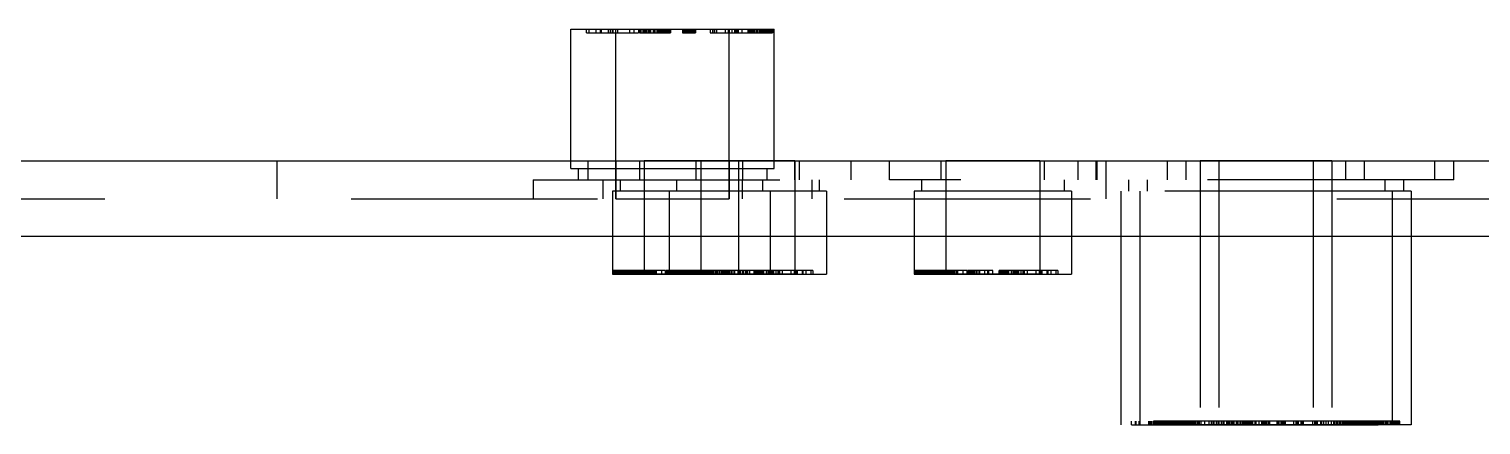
# Model space of a CAD drawing. Header units: millimetres. Extents: x 0 to 1189, y 0 to 841.
# Drawn here: x 231.83 to 270.36, y 288.84 to 299.34 of the extents above; entities that cross this region are included whole.
import ezdxf

# ---------------------------------------------------------------- set-up
doc = ezdxf.new("R2010")
doc.units = ezdxf.units.MM
doc.header["$LTSCALE"] = 65.395
doc.linetypes.add('HIDDEN', pattern=[0.2, 0.1, -0.1])
doc.layers.get('0').update_dxf_attribs({"linetype": 'CONTINUOUS'})
doc.layers.add('02___PRT_ALL_AXES', color=7, linetype='CONTINUOUS')
doc.layers.add('DEFAULT_2', color=8, linetype='HIDDEN')

msp = doc.modelspace()

# ---------------------------------------------------------------- linework, layer by layer
at = {"color": 7, "linetype": 'CONTINUOUS'}
for p, q in [((246.202, 295.838), (246.202, 299.338)), ((246.202, 299.338), (251.602, 299.338)), ((246.623, 299.238), (246.623, 299.338)), ((246.623, 299.238), (246.693, 299.238)), ((246.693, 299.238), (246.693, 299.338)), ((246.874, 299.238), (246.874, 299.338)), ((246.874, 299.238), (246.988, 299.238)), ((246.988, 299.238), (246.988, 299.338)), ((247.205, 299.238), (247.205, 299.338)), ((247.205, 299.238), (247.306, 299.238)), ((247.306, 299.238), (247.306, 299.338)), ((248.263, 299.238), (248.263, 299.338)), ((248.263, 299.238), (248.437, 299.238)), ((248.31, 299.338), (248.31, 299.238)), ((248.432, 299.338), (248.432, 299.238)), ((248.437, 299.238), (248.437, 299.338)), ((250.553, 299.238), (250.553, 299.338)), ((250.553, 299.238), (250.651, 299.238)), ((250.651, 299.238), (250.651, 299.338)), ((251.147, 299.238), (251.147, 299.338)), ((251.147, 299.238), (251.203, 299.238)), ((251.203, 299.238), (251.203, 299.338)), ((251.521, 299.238), (251.521, 299.338)), ((251.521, 299.238), (251.551, 299.238)), ((251.551, 299.238), (251.551, 299.338)), ((251.602, 295.838), (251.602, 299.338))]:
    msp.add_line(p, q, dxfattribs=at)
at = {"color": 3, "linetype": 'CONTINUOUS'}
for p, q in [((161.902, 295.838), (571.902, 295.838)), ((351.872, 293.838), (160.902, 293.838))]:
    msp.add_line(p, q, dxfattribs=at)
at = {"layer": '02___PRT_ALL_AXES', "color": 7, "linetype": 'CONTINUOUS'}
for p, q in [((246.202, 295.838), (246.202, 299.338)), ((251.602, 295.838), (251.602, 299.338))]:
    msp.add_line(p, q, dxfattribs=at)
at = {"layer": '02___PRT_ALL_AXES', "color": 8, "linetype": 'HIDDEN'}
for p, q in [((247.402, 294.838), (247.402, 299.338)), ((247.402, 299.338), (250.402, 299.338)), ((250.402, 294.838), (250.402, 299.338)), ((246.202, 295.638), (246.202, 295.838)), ((248.152, 295.838), (248.152, 292.838)), ((252.152, 295.838), (248.152, 295.838)), ((249.652, 295.838), (249.652, 292.838)), ((250.652, 295.838), (250.652, 292.838)), ((251.602, 295.638), (251.602, 295.838)), ((252.152, 295.838), (252.152, 292.838)), ((256.152, 295.838), (256.152, 292.838)), ((258.652, 295.838), (256.152, 295.838)), ((258.652, 295.838), (258.652, 292.838)), ((262.902, 295.838), (262.902, 288.838)), ((266.402, 295.838), (262.902, 295.838)), ((263.402, 295.838), (263.402, 288.838)), ((265.902, 295.838), (265.902, 288.838)), ((266.402, 295.838), (266.402, 288.838)), ((247.312, 295.038), (247.312, 292.838)), ((247.402, 294.838), (250.402, 294.838)), ((248.812, 295.038), (248.812, 292.838)), ((251.492, 295.038), (251.492, 292.838)), ((252.992, 295.038), (252.992, 292.838)), ((255.312, 295.038), (255.312, 292.838)), ((259.492, 295.038), (259.492, 292.838)), ((260.802, 295.038), (260.802, 288.838)), ((261.302, 295.038), (261.302, 288.838)), ((268.002, 295.038), (268.002, 288.838)), ((268.502, 295.038), (268.502, 288.838)), ((252.152, 292.838), (248.152, 292.838)), ((258.652, 292.838), (256.152, 292.838)), ((268.502, 288.838), (260.802, 288.838))]:
    msp.add_line(p, q, dxfattribs=at)
at = {"layer": 'DEFAULT_2', "color": 8, "linetype": 'HIDDEN'}
for p, q in [((246.693, 299.238), (246.874, 299.238)), ((246.988, 299.238), (247.205, 299.238)), ((247.008, 299.338), (247.008, 299.238)), ((247.249, 299.338), (247.249, 299.238)), ((247.306, 299.238), (248.002, 299.238)), ((247.319, 299.338), (247.319, 299.238)), ((247.447, 299.338), (247.447, 299.238)), ((247.761, 299.338), (247.761, 299.238)), ((247.874, 299.338), (247.874, 299.238)), ((248.002, 299.338), (248.002, 299.238)), ((248.03, 299.338), (248.03, 299.238)), ((248.03, 299.238), (248.263, 299.238)), ((248.038, 299.338), (248.038, 299.238)), ((248.065, 299.338), (248.065, 299.238)), ((248.118, 299.338), (248.118, 299.238)), ((248.132, 299.338), (248.132, 299.238)), ((248.144, 299.338), (248.144, 299.238)), ((248.16, 299.338), (248.16, 299.238)), ((248.176, 299.338), (248.176, 299.238)), ((248.191, 299.338), (248.191, 299.238)), ((248.197, 299.338), (248.197, 299.238)), ((248.212, 299.338), (248.212, 299.238)), ((248.262, 299.338), (248.262, 299.238)), ((248.296, 299.338), (248.296, 299.238)), ((248.315, 299.338), (248.315, 299.238)), ((248.385, 299.338), (248.385, 299.238)), ((248.387, 299.338), (248.387, 299.238)), ((248.405, 299.338), (248.405, 299.238)), ((248.422, 299.338), (248.422, 299.238)), ((248.437, 299.238), (248.853, 299.238)), ((248.486, 299.338), (248.486, 299.238)), ((248.492, 299.338), (248.492, 299.238)), ((248.504, 299.338), (248.504, 299.238)), ((248.517, 299.338), (248.517, 299.238)), ((248.534, 299.338), (248.534, 299.238)), ((248.539, 299.338), (248.539, 299.238)), ((248.573, 299.338), (248.573, 299.238)), ((248.575, 299.338), (248.575, 299.238)), ((248.584, 299.338), (248.584, 299.238)), ((248.604, 299.338), (248.604, 299.238)), ((248.607, 299.338), (248.607, 299.238)), ((248.633, 299.338), (248.633, 299.238)), ((248.635, 299.338), (248.635, 299.238)), ((248.657, 299.338), (248.657, 299.238)), ((248.658, 299.338), (248.658, 299.238)), ((248.662, 299.338), (248.662, 299.238)), ((248.671, 299.338), (248.671, 299.238)), ((248.677, 299.338), (248.677, 299.238)), ((248.68, 299.338), (248.68, 299.238)), ((248.684, 299.338), (248.684, 299.238)), ((248.713, 299.338), (248.713, 299.238)), ((248.723, 299.338), (248.723, 299.238)), ((248.731, 299.338), (248.731, 299.238)), ((248.742, 299.338), (248.742, 299.238)), ((248.751, 299.338), (248.751, 299.238)), ((248.753, 299.338), (248.753, 299.238)), ((248.764, 299.338), (248.764, 299.238)), ((248.779, 299.338), (248.779, 299.238)), ((248.782, 299.338), (248.782, 299.238)), ((248.786, 299.338), (248.786, 299.238)), ((248.806, 299.338), (248.806, 299.238)), ((248.844, 299.338), (248.844, 299.238)), ((248.85, 299.338), (248.85, 299.238)), ((248.853, 299.338), (248.853, 299.238)), ((249.17, 299.338), (249.17, 299.238)), ((249.17, 299.238), (249.509, 299.238)), ((249.186, 299.338), (249.186, 299.238)), ((249.224, 299.338), (249.224, 299.238)), ((249.249, 299.338), (249.249, 299.238)), ((249.279, 299.338), (249.279, 299.238)), ((249.311, 299.338), (249.311, 299.238)), ((249.319, 299.338), (249.319, 299.238)), ((249.32, 299.338), (249.32, 299.238)), ((249.328, 299.338), (249.328, 299.238)), ((249.351, 299.338), (249.351, 299.238)), ((249.36, 299.338), (249.36, 299.238)), ((249.36, 299.338), (249.36, 299.238)), ((249.369, 299.338), (249.369, 299.238)), ((249.4, 299.338), (249.4, 299.238)), ((249.431, 299.338), (249.431, 299.238)), ((249.456, 299.338), (249.456, 299.238)), ((249.493, 299.338), (249.493, 299.238)), ((249.509, 299.338), (249.509, 299.238)), ((249.9, 299.338), (249.9, 299.238)), ((249.9, 299.238), (250.553, 299.238)), ((249.967, 299.338), (249.967, 299.238)), ((249.975, 299.338), (249.975, 299.238)), ((250.018, 299.338), (250.018, 299.238)), ((250.067, 299.338), (250.067, 299.238)), ((250.069, 299.338), (250.069, 299.238)), ((250.304, 299.338), (250.304, 299.238)), ((250.379, 299.338), (250.379, 299.238)), ((250.406, 299.338), (250.406, 299.238)), ((250.479, 299.338), (250.479, 299.238)), ((250.481, 299.338), (250.481, 299.238)), ((250.574, 299.338), (250.574, 299.238)), ((250.606, 299.338), (250.606, 299.238)), ((250.634, 299.338), (250.634, 299.238)), ((250.649, 299.338), (250.649, 299.238)), ((250.651, 299.238), (251.147, 299.238)), ((250.738, 299.338), (250.738, 299.238)), ((250.898, 299.338), (250.898, 299.238)), ((250.9, 299.338), (250.9, 299.238)), ((250.928, 299.338), (250.928, 299.238)), ((250.938, 299.338), (250.938, 299.238)), ((250.971, 299.338), (250.971, 299.238)), ((251.004, 299.338), (251.004, 299.238)), ((251.007, 299.338), (251.007, 299.238)), ((251.019, 299.338), (251.019, 299.238)), ((251.031, 299.338), (251.031, 299.238)), ((251.051, 299.338), (251.051, 299.238)), ((251.056, 299.338), (251.056, 299.238)), ((251.058, 299.338), (251.058, 299.238)), ((251.07, 299.338), (251.07, 299.238)), ((251.114, 299.338), (251.114, 299.238)), ((251.126, 299.338), (251.126, 299.238)), ((251.153, 299.338), (251.153, 299.238)), ((251.197, 299.338), (251.197, 299.238)), ((251.203, 299.238), (251.521, 299.238)), ((251.206, 299.338), (251.206, 299.238)), ((251.233, 299.338), (251.233, 299.238)), ((251.264, 299.338), (251.264, 299.238)), ((251.266, 299.338), (251.266, 299.238)), ((251.298, 299.338), (251.298, 299.238)), ((251.305, 299.338), (251.305, 299.238)), ((251.325, 299.338), (251.325, 299.238)), ((251.349, 299.338), (251.349, 299.238)), ((251.363, 299.338), (251.363, 299.238)), ((251.38, 299.338), (251.38, 299.238)), ((251.394, 299.338), (251.394, 299.238)), ((251.416, 299.338), (251.416, 299.238)), ((251.419, 299.338), (251.419, 299.238)), ((251.444, 299.338), (251.444, 299.238)), ((251.444, 299.338), (251.444, 299.238)), ((251.447, 299.338), (251.447, 299.238)), ((251.48, 299.338), (251.48, 299.238)), ((251.513, 299.338), (251.513, 299.238)), ((251.551, 299.238), (251.552, 299.238)), ((251.552, 299.338), (251.552, 299.238)), ((238.402, 295.838), (238.402, 294.838)), ((246.202, 295.638), (246.202, 295.838)), ((246.202, 295.638), (251.602, 295.638)), ((246.402, 295.638), (246.402, 295.338)), ((246.66, 295.338), (246.66, 295.838)), ((247.402, 295.838), (247.402, 294.838)), ((248.031, 295.338), (248.031, 295.838)), ((248.152, 295.838), (248.152, 294.838)), ((248.16, 295.338), (248.16, 295.838)), ((249.531, 295.338), (249.531, 295.838)), ((249.652, 295.838), (249.652, 294.838)), ((250.402, 295.838), (250.402, 294.838)), ((250.652, 295.838), (250.652, 294.838)), ((250.773, 295.338), (250.773, 295.838)), ((251.402, 295.638), (251.402, 295.338)), ((251.602, 295.638), (251.602, 295.838)), ((252.145, 295.338), (252.145, 295.838)), ((252.152, 295.838), (252.152, 294.838)), ((252.273, 295.338), (252.273, 295.838)), ((253.645, 295.338), (253.645, 295.838)), ((254.66, 295.338), (254.66, 295.838)), ((256.031, 295.338), (256.031, 295.838)), ((256.152, 295.838), (256.152, 294.838)), ((258.652, 295.838), (258.652, 294.838)), ((258.773, 295.338), (258.773, 295.838)), ((259.668, 295.338), (259.668, 295.838)), ((260.145, 295.338), (260.145, 295.838)), ((260.168, 295.338), (260.168, 295.838)), ((260.402, 295.838), (260.402, 294.838)), ((262.035, 295.338), (262.035, 295.838)), ((262.535, 295.338), (262.535, 295.838)), ((262.902, 295.838), (262.902, 294.838)), ((263.402, 295.838), (263.402, 294.838)), ((265.902, 295.838), (265.902, 294.838)), ((266.402, 295.838), (266.402, 294.838)), ((266.769, 295.338), (266.769, 295.838)), ((267.269, 295.338), (267.269, 295.838)), ((269.136, 295.338), (269.136, 295.838)), ((269.636, 295.338), (269.636, 295.838)), ((245.207, 295.338), (245.207, 294.838)), ((245.207, 295.338), (253.645, 295.338)), ((247.055, 295.338), (247.055, 294.838)), ((247.512, 295.338), (247.512, 295.038)), ((249.012, 295.338), (249.012, 295.038)), ((250.75, 295.338), (250.75, 294.838)), ((251.292, 295.338), (251.292, 295.038)), ((252.597, 295.338), (252.597, 294.838)), ((252.792, 295.338), (252.792, 295.038)), ((269.636, 295.338), (254.66, 295.338)), ((255.512, 295.338), (255.512, 295.038)), ((259.292, 295.338), (259.292, 295.038)), ((261.002, 295.338), (261.002, 295.038)), ((261.502, 295.338), (261.502, 295.038)), ((267.802, 295.338), (267.802, 295.038)), ((268.302, 295.338), (268.302, 295.038)), ((161.902, 294.838), (351.872, 294.838)), ((247.312, 295.038), (247.312, 292.838)), ((252.992, 295.038), (247.312, 295.038)), ((248.812, 295.038), (248.812, 292.838)), ((251.492, 295.038), (251.492, 292.838)), ((252.992, 295.038), (252.992, 292.838)), ((255.312, 295.038), (255.312, 292.838)), ((259.492, 295.038), (255.312, 295.038)), ((259.492, 295.038), (259.492, 292.838)), ((260.802, 295.038), (260.802, 288.838)), ((268.502, 295.038), (260.802, 295.038)), ((261.302, 295.038), (261.302, 288.838)), ((268.002, 295.038), (268.002, 288.838)), ((268.502, 295.038), (268.502, 288.838)), ((247.312, 292.838), (252.992, 292.838)), ((247.339, 292.838), (247.339, 292.938)), ((248.72, 292.938), (247.339, 292.938)), ((247.342, 292.838), (247.342, 292.938)), ((247.36, 292.838), (247.36, 292.938)), ((247.362, 292.938), (247.362, 292.838)), ((247.381, 292.838), (247.381, 292.938)), ((247.386, 292.838), (247.386, 292.938)), ((247.414, 292.838), (247.414, 292.938)), ((247.415, 292.838), (247.415, 292.938)), ((247.42, 292.838), (247.42, 292.938)), ((247.424, 292.838), (247.424, 292.938)), ((247.426, 292.838), (247.426, 292.938)), ((247.431, 292.838), (247.431, 292.938)), ((247.448, 292.838), (247.448, 292.938)), ((247.459, 292.838), (247.459, 292.938)), ((247.461, 292.838), (247.461, 292.938)), ((247.464, 292.838), (247.464, 292.938)), ((247.475, 292.838), (247.475, 292.938)), ((247.479, 292.838), (247.479, 292.938)), ((247.513, 292.838), (247.513, 292.938)), ((247.514, 292.838), (247.514, 292.938)), ((247.52, 292.838), (247.52, 292.938)), ((247.533, 292.838), (247.533, 292.938)), ((247.546, 292.838), (247.546, 292.938)), ((247.56, 292.838), (247.56, 292.938)), ((247.581, 292.838), (247.581, 292.938)), ((247.597, 292.838), (247.597, 292.938)), ((247.63, 292.838), (247.63, 292.938)), ((247.635, 292.838), (247.635, 292.938)), ((247.666, 292.838), (247.666, 292.938)), ((247.673, 292.838), (247.673, 292.938)), ((247.677, 292.838), (247.677, 292.938)), ((247.706, 292.838), (247.706, 292.938)), ((247.724, 292.838), (247.724, 292.938)), ((247.735, 292.838), (247.735, 292.938)), ((247.737, 292.838), (247.737, 292.938)), ((247.744, 292.838), (247.744, 292.938)), ((247.761, 292.838), (247.761, 292.938)), ((247.777, 292.838), (247.777, 292.938)), ((247.782, 292.838), (247.782, 292.938)), ((247.788, 292.838), (247.788, 292.938)), ((247.8, 292.838), (247.8, 292.938)), ((247.802, 292.838), (247.802, 292.938)), ((247.814, 292.838), (247.814, 292.938)), ((247.829, 292.838), (247.829, 292.938)), ((247.843, 292.838), (247.843, 292.938)), ((247.865, 292.838), (247.865, 292.938)), ((247.878, 292.838), (247.878, 292.938)), ((247.885, 292.838), (247.885, 292.938)), ((247.891, 292.838), (247.891, 292.938)), ((247.892, 292.838), (247.892, 292.938)), ((247.903, 292.838), (247.903, 292.938)), ((247.909, 292.838), (247.909, 292.938)), ((247.918, 292.838), (247.918, 292.938)), ((247.923, 292.838), (247.923, 292.938)), ((247.929, 292.838), (247.929, 292.938)), ((247.93, 292.838), (247.93, 292.938)), ((247.936, 292.838), (247.936, 292.938)), ((247.944, 292.838), (247.944, 292.938)), ((247.947, 292.838), (247.947, 292.938)), ((247.957, 292.838), (247.957, 292.938)), ((247.958, 292.838), (247.958, 292.938)), ((247.96, 292.838), (247.96, 292.938)), ((247.964, 292.838), (247.964, 292.938)), ((247.968, 292.838), (247.968, 292.938)), ((247.969, 292.838), (247.969, 292.938)), ((247.978, 292.838), (247.978, 292.938)), ((247.992, 292.838), (247.992, 292.938)), ((247.993, 292.838), (247.993, 292.938)), ((248, 292.838), (248, 292.938)), ((248.019, 292.838), (248.019, 292.938)), ((248.026, 292.838), (248.026, 292.938)), ((248.031, 292.838), (248.031, 292.938)), ((248.034, 292.838), (248.034, 292.938)), ((248.034, 292.838), (248.034, 292.938)), ((248.036, 292.838), (248.036, 292.938)), ((248.037, 292.938), (248.037, 292.838)), ((248.039, 292.838), (248.039, 292.938)), ((248.04, 292.838), (248.04, 292.938)), ((248.042, 292.838), (248.042, 292.938)), ((248.044, 292.838), (248.044, 292.938)), ((248.045, 292.838), (248.045, 292.938)), ((248.051, 292.838), (248.051, 292.938)), ((248.059, 292.838), (248.059, 292.938)), ((248.078, 292.838), (248.078, 292.938)), ((248.086, 292.838), (248.086, 292.938)), ((248.101, 292.838), (248.101, 292.938)), ((248.109, 292.938), (248.109, 292.838)), ((248.118, 292.838), (248.118, 292.938)), ((248.154, 292.838), (248.154, 292.938)), ((248.169, 292.838), (248.169, 292.938)), ((248.172, 292.838), (248.172, 292.938)), ((248.173, 292.838), (248.173, 292.938)), ((248.208, 292.838), (248.208, 292.938)), ((248.221, 292.838), (248.221, 292.938)), ((248.257, 292.838), (248.257, 292.938)), ((248.257, 292.838), (248.257, 292.938)), ((248.261, 292.838), (248.261, 292.938)), ((248.276, 292.838), (248.276, 292.938)), ((248.291, 292.838), (248.291, 292.938)), ((248.321, 292.838), (248.321, 292.938)), ((248.323, 292.838), (248.323, 292.938)), ((248.328, 292.838), (248.328, 292.938)), ((248.338, 292.838), (248.338, 292.938)), ((248.343, 292.838), (248.343, 292.938)), ((248.379, 292.838), (248.379, 292.938)), ((248.389, 292.838), (248.389, 292.938)), ((248.391, 292.838), (248.391, 292.938)), ((248.395, 292.838), (248.395, 292.938)), ((248.437, 292.838), (248.437, 292.938)), ((248.465, 292.838), (248.465, 292.938)), ((248.474, 292.838), (248.474, 292.938)), ((248.617, 292.838), (248.617, 292.938)), ((248.72, 292.838), (248.72, 292.938)), ((248.735, 292.838), (248.735, 292.938)), ((252.625, 292.938), (248.735, 292.938)), ((248.736, 292.838), (248.736, 292.938)), ((248.752, 292.838), (248.752, 292.938)), ((248.782, 292.838), (248.782, 292.938)), ((248.797, 292.838), (248.797, 292.938)), ((248.812, 292.838), (248.812, 292.938)), ((248.822, 292.838), (248.822, 292.938)), ((248.824, 292.838), (248.824, 292.938)), ((248.839, 292.838), (248.839, 292.938)), ((248.842, 292.838), (248.842, 292.938)), ((248.843, 292.838), (248.843, 292.938)), ((248.847, 292.838), (248.847, 292.938)), ((248.853, 292.838), (248.853, 292.938)), ((248.86, 292.838), (248.86, 292.938)), ((248.862, 292.938), (248.862, 292.838)), ((248.868, 292.838), (248.868, 292.938)), ((248.88, 292.838), (248.88, 292.938)), ((248.881, 292.838), (248.881, 292.938)), ((248.886, 292.838), (248.886, 292.938)), ((248.894, 292.838), (248.894, 292.938)), ((248.911, 292.938), (248.911, 292.838)), ((248.914, 292.838), (248.914, 292.938)), ((248.915, 292.838), (248.915, 292.938)), ((248.92, 292.838), (248.92, 292.938)), ((248.922, 292.838), (248.922, 292.938)), ((248.924, 292.838), (248.924, 292.938)), ((248.926, 292.838), (248.926, 292.938)), ((248.931, 292.838), (248.931, 292.938)), ((248.932, 292.838), (248.932, 292.938)), ((248.934, 292.838), (248.934, 292.938)), ((248.948, 292.838), (248.948, 292.938)), ((248.959, 292.838), (248.959, 292.938)), ((248.961, 292.838), (248.961, 292.938)), ((248.964, 292.838), (248.964, 292.938)), ((248.975, 292.838), (248.975, 292.938)), ((248.979, 292.838), (248.979, 292.938)), ((248.981, 292.838), (248.981, 292.938)), ((248.985, 292.838), (248.985, 292.938)), ((249.013, 292.838), (249.013, 292.938)), ((249.014, 292.838), (249.014, 292.938)), ((249.02, 292.838), (249.02, 292.938)), ((249.033, 292.838), (249.033, 292.938)), ((249.041, 292.838), (249.041, 292.938)), ((249.046, 292.838), (249.046, 292.938)), ((249.06, 292.838), (249.06, 292.938)), ((249.081, 292.838), (249.081, 292.938)), ((249.097, 292.838), (249.097, 292.938)), ((249.13, 292.838), (249.13, 292.938)), ((249.135, 292.838), (249.135, 292.938)), ((249.166, 292.838), (249.166, 292.938)), ((249.173, 292.838), (249.173, 292.938)), ((249.177, 292.838), (249.177, 292.938)), ((249.191, 292.838), (249.191, 292.938)), ((249.206, 292.838), (249.206, 292.938)), ((249.224, 292.838), (249.224, 292.938)), ((249.235, 292.838), (249.235, 292.938)), ((249.237, 292.838), (249.237, 292.938)), ((249.244, 292.838), (249.244, 292.938)), ((249.261, 292.838), (249.261, 292.938)), ((249.263, 292.938), (249.263, 292.838)), ((249.277, 292.838), (249.277, 292.938)), ((249.282, 292.838), (249.282, 292.938)), ((249.288, 292.838), (249.288, 292.938)), ((249.298, 292.838), (249.298, 292.938)), ((249.3, 292.838), (249.3, 292.938)), ((249.302, 292.838), (249.302, 292.938)), ((249.314, 292.838), (249.314, 292.938)), ((249.329, 292.838), (249.329, 292.938)), ((249.343, 292.838), (249.343, 292.938)), ((249.365, 292.838), (249.365, 292.938)), ((249.378, 292.838), (249.378, 292.938)), ((249.385, 292.838), (249.385, 292.938)), ((249.391, 292.838), (249.391, 292.938)), ((249.392, 292.838), (249.392, 292.938)), ((249.402, 292.838), (249.402, 292.938)), ((249.403, 292.838), (249.403, 292.938)), ((249.409, 292.838), (249.409, 292.938)), ((249.418, 292.838), (249.418, 292.938)), ((249.423, 292.838), (249.423, 292.938)), ((249.429, 292.838), (249.429, 292.938)), ((249.43, 292.838), (249.43, 292.938)), ((249.436, 292.838), (249.436, 292.938)), ((249.444, 292.838), (249.444, 292.938)), ((249.447, 292.838), (249.447, 292.938)), ((249.457, 292.838), (249.457, 292.938)), ((249.458, 292.838), (249.458, 292.938)), ((249.46, 292.838), (249.46, 292.938)), ((249.464, 292.838), (249.464, 292.938)), ((249.468, 292.838), (249.468, 292.938)), ((249.469, 292.838), (249.469, 292.938)), ((249.478, 292.838), (249.478, 292.938)), ((249.492, 292.838), (249.492, 292.938)), ((249.493, 292.838), (249.493, 292.938)), ((249.5, 292.838), (249.5, 292.938)), ((249.519, 292.838), (249.519, 292.938)), ((249.526, 292.838), (249.526, 292.938)), ((249.531, 292.838), (249.531, 292.938)), ((249.534, 292.838), (249.534, 292.938)), ((249.534, 292.838), (249.534, 292.938)), ((249.536, 292.838), (249.536, 292.938)), ((249.537, 292.938), (249.537, 292.838)), ((249.539, 292.838), (249.539, 292.938)), ((249.54, 292.838), (249.54, 292.938)), ((249.542, 292.838), (249.542, 292.938)), ((249.544, 292.838), (249.544, 292.938)), ((249.545, 292.838), (249.545, 292.938)), ((249.551, 292.838), (249.551, 292.938)), ((249.559, 292.838), (249.559, 292.938)), ((249.57, 292.838), (249.57, 292.938)), ((249.573, 292.838), (249.573, 292.938)), ((249.578, 292.838), (249.578, 292.938)), ((249.581, 292.838), (249.581, 292.938)), ((249.586, 292.838), (249.586, 292.938)), ((249.601, 292.838), (249.601, 292.938)), ((249.609, 292.938), (249.609, 292.838)), ((249.61, 292.838), (249.61, 292.938)), ((249.611, 292.838), (249.611, 292.938)), ((249.618, 292.838), (249.618, 292.938)), ((249.651, 292.838), (249.651, 292.938)), ((249.654, 292.838), (249.654, 292.938)), ((249.657, 292.838), (249.657, 292.938)), ((249.658, 292.838), (249.658, 292.938)), ((249.665, 292.838), (249.665, 292.938)), ((249.669, 292.838), (249.669, 292.938)), ((249.672, 292.838), (249.672, 292.938)), ((249.673, 292.838), (249.673, 292.938)), ((249.698, 292.838), (249.698, 292.938)), ((249.707, 292.838), (249.707, 292.938)), ((249.708, 292.838), (249.708, 292.938)), ((249.709, 292.838), (249.709, 292.938)), ((249.714, 292.938), (249.714, 292.838)), ((249.721, 292.838), (249.721, 292.938)), ((249.739, 292.838), (249.739, 292.938)), ((249.757, 292.838), (249.757, 292.938)), ((249.757, 292.838), (249.757, 292.938)), ((249.761, 292.838), (249.761, 292.938)), ((249.773, 292.838), (249.773, 292.938)), ((249.776, 292.838), (249.776, 292.938)), ((249.791, 292.838), (249.791, 292.938)), ((249.795, 292.838), (249.795, 292.938)), ((249.821, 292.838), (249.821, 292.938)), ((249.823, 292.838), (249.823, 292.938)), ((249.828, 292.838), (249.828, 292.938)), ((249.829, 292.838), (249.829, 292.938)), ((249.838, 292.838), (249.838, 292.938)), ((249.843, 292.838), (249.843, 292.938)), ((249.879, 292.838), (249.879, 292.938)), ((249.889, 292.838), (249.889, 292.938)), ((249.891, 292.838), (249.891, 292.938)), ((249.895, 292.838), (249.895, 292.938)), ((249.897, 292.838), (249.897, 292.938)), ((249.903, 292.838), (249.903, 292.938)), ((249.937, 292.838), (249.937, 292.938)), ((249.953, 292.838), (249.953, 292.938)), ((249.961, 292.838), (249.961, 292.938)), ((249.965, 292.838), (249.965, 292.938)), ((249.974, 292.838), (249.974, 292.938)), ((249.994, 292.838), (249.994, 292.938)), ((250.034, 292.838), (250.034, 292.938)), ((250.064, 292.838), (250.064, 292.938)), ((250.091, 292.838), (250.091, 292.938)), ((250.117, 292.838), (250.117, 292.938)), ((250.156, 292.838), (250.156, 292.938)), ((250.204, 292.838), (250.204, 292.938)), ((250.219, 292.938), (250.219, 292.838)), ((250.22, 292.838), (250.22, 292.938)), ((250.235, 292.838), (250.235, 292.938)), ((250.236, 292.838), (250.236, 292.938)), ((250.247, 292.838), (250.247, 292.938)), ((250.252, 292.838), (250.252, 292.938)), ((250.282, 292.838), (250.282, 292.938)), ((250.297, 292.838), (250.297, 292.938)), ((250.312, 292.838), (250.312, 292.938)), ((250.322, 292.838), (250.322, 292.938)), ((250.324, 292.838), (250.324, 292.938)), ((250.324, 292.838), (250.324, 292.938)), ((250.343, 292.838), (250.343, 292.938)), ((250.347, 292.838), (250.347, 292.938)), ((250.353, 292.838), (250.353, 292.938)), ((250.368, 292.838), (250.368, 292.938)), ((250.38, 292.838), (250.38, 292.938)), ((250.394, 292.838), (250.394, 292.938)), ((250.411, 292.938), (250.411, 292.838)), ((250.422, 292.838), (250.422, 292.938)), ((250.432, 292.838), (250.432, 292.938)), ((250.434, 292.838), (250.434, 292.938)), ((250.481, 292.838), (250.481, 292.938)), ((250.485, 292.838), (250.485, 292.938)), ((250.541, 292.838), (250.541, 292.938)), ((250.552, 292.838), (250.552, 292.938)), ((250.56, 292.838), (250.56, 292.938)), ((250.637, 292.938), (250.637, 292.838)), ((250.643, 292.838), (250.643, 292.938)), ((250.689, 292.838), (250.689, 292.938)), ((250.691, 292.838), (250.691, 292.938)), ((250.707, 292.938), (250.707, 292.838)), ((250.763, 292.938), (250.763, 292.838)), ((250.798, 292.838), (250.798, 292.938)), ((250.848, 292.838), (250.848, 292.938)), ((250.86, 292.938), (250.86, 292.838)), ((250.902, 292.838), (250.902, 292.938)), ((250.942, 292.938), (250.942, 292.838)), ((251.07, 292.838), (251.07, 292.938)), ((251.073, 292.838), (251.073, 292.938)), ((251.081, 292.838), (251.081, 292.938)), ((251.11, 292.838), (251.11, 292.938)), ((251.111, 292.838), (251.111, 292.938)), ((251.125, 292.938), (251.125, 292.838)), ((251.151, 292.838), (251.151, 292.938)), ((251.157, 292.838), (251.157, 292.938)), ((251.158, 292.838), (251.158, 292.938)), ((251.165, 292.838), (251.165, 292.938)), ((251.173, 292.838), (251.173, 292.938)), ((251.198, 292.838), (251.198, 292.938)), ((251.207, 292.838), (251.207, 292.938)), ((251.209, 292.838), (251.209, 292.938)), ((251.214, 292.938), (251.214, 292.838)), ((251.239, 292.838), (251.239, 292.938)), ((251.273, 292.838), (251.273, 292.938)), ((251.295, 292.838), (251.295, 292.938)), ((251.329, 292.838), (251.329, 292.938)), ((251.397, 292.838), (251.397, 292.938)), ((251.403, 292.838), (251.403, 292.938)), ((251.453, 292.838), (251.453, 292.938)), ((251.461, 292.838), (251.461, 292.938)), ((251.494, 292.838), (251.494, 292.938)), ((251.534, 292.838), (251.534, 292.938)), ((251.564, 292.838), (251.564, 292.938)), ((251.591, 292.838), (251.591, 292.938)), ((251.656, 292.838), (251.656, 292.938)), ((251.704, 292.838), (251.704, 292.938)), ((251.719, 292.938), (251.719, 292.838)), ((251.747, 292.838), (251.747, 292.938)), ((251.824, 292.838), (251.824, 292.938)), ((252.052, 292.838), (252.052, 292.938)), ((252.137, 292.938), (252.137, 292.838)), ((252.143, 292.838), (252.143, 292.938)), ((252.189, 292.838), (252.189, 292.938)), ((252.207, 292.938), (252.207, 292.838)), ((252.348, 292.838), (252.348, 292.938)), ((252.36, 292.938), (252.36, 292.838)), ((252.442, 292.938), (252.442, 292.838)), ((252.573, 292.938), (252.573, 292.838)), ((252.625, 292.938), (252.625, 292.838)), ((255.312, 292.838), (259.492, 292.838)), ((255.339, 292.838), (255.339, 292.938)), ((256.72, 292.938), (255.339, 292.938)), ((255.342, 292.838), (255.342, 292.938)), ((255.36, 292.838), (255.36, 292.938)), ((255.362, 292.938), (255.362, 292.838)), ((255.381, 292.838), (255.381, 292.938)), ((255.386, 292.838), (255.386, 292.938)), ((255.414, 292.838), (255.414, 292.938)), ((255.415, 292.838), (255.415, 292.938)), ((255.42, 292.838), (255.42, 292.938)), ((255.424, 292.838), (255.424, 292.938)), ((255.426, 292.838), (255.426, 292.938)), ((255.431, 292.838), (255.431, 292.938)), ((255.448, 292.838), (255.448, 292.938)), ((255.459, 292.838), (255.459, 292.938)), ((255.461, 292.838), (255.461, 292.938)), ((255.464, 292.838), (255.464, 292.938)), ((255.475, 292.838), (255.475, 292.938)), ((255.479, 292.838), (255.479, 292.938)), ((255.513, 292.838), (255.513, 292.938)), ((255.514, 292.838), (255.514, 292.938)), ((255.52, 292.838), (255.52, 292.938)), ((255.533, 292.838), (255.533, 292.938)), ((255.546, 292.838), (255.546, 292.938)), ((255.56, 292.838), (255.56, 292.938)), ((255.581, 292.838), (255.581, 292.938)), ((255.597, 292.838), (255.597, 292.938)), ((255.63, 292.838), (255.63, 292.938)), ((255.635, 292.838), (255.635, 292.938)), ((255.666, 292.838), (255.666, 292.938)), ((255.673, 292.838), (255.673, 292.938)), ((255.677, 292.838), (255.677, 292.938)), ((255.706, 292.838), (255.706, 292.938)), ((255.724, 292.838), (255.724, 292.938)), ((255.735, 292.838), (255.735, 292.938)), ((255.737, 292.838), (255.737, 292.938)), ((255.744, 292.838), (255.744, 292.938)), ((255.761, 292.838), (255.761, 292.938)), ((255.777, 292.838), (255.777, 292.938)), ((255.782, 292.838), (255.782, 292.938)), ((255.788, 292.838), (255.788, 292.938)), ((255.8, 292.838), (255.8, 292.938)), ((255.802, 292.838), (255.802, 292.938)), ((255.814, 292.838), (255.814, 292.938)), ((255.829, 292.838), (255.829, 292.938)), ((255.843, 292.838), (255.843, 292.938)), ((255.865, 292.838), (255.865, 292.938)), ((255.878, 292.838), (255.878, 292.938)), ((255.885, 292.838), (255.885, 292.938)), ((255.891, 292.838), (255.891, 292.938)), ((255.892, 292.838), (255.892, 292.938)), ((255.903, 292.838), (255.903, 292.938)), ((255.909, 292.838), (255.909, 292.938)), ((255.918, 292.838), (255.918, 292.938)), ((255.923, 292.838), (255.923, 292.938)), ((255.929, 292.838), (255.929, 292.938)), ((255.93, 292.838), (255.93, 292.938)), ((255.936, 292.838), (255.936, 292.938)), ((255.944, 292.838), (255.944, 292.938)), ((255.947, 292.838), (255.947, 292.938)), ((255.957, 292.838), (255.957, 292.938)), ((255.958, 292.838), (255.958, 292.938)), ((255.96, 292.838), (255.96, 292.938)), ((255.964, 292.838), (255.964, 292.938)), ((255.968, 292.838), (255.968, 292.938)), ((255.969, 292.838), (255.969, 292.938)), ((255.978, 292.838), (255.978, 292.938)), ((255.992, 292.838), (255.992, 292.938)), ((255.993, 292.838), (255.993, 292.938)), ((256, 292.838), (256, 292.938)), ((256.019, 292.838), (256.019, 292.938)), ((256.026, 292.838), (256.026, 292.938)), ((256.031, 292.838), (256.031, 292.938)), ((256.034, 292.838), (256.034, 292.938)), ((256.034, 292.838), (256.034, 292.938)), ((256.036, 292.838), (256.036, 292.938)), ((256.037, 292.938), (256.037, 292.838)), ((256.039, 292.838), (256.039, 292.938)), ((256.04, 292.838), (256.04, 292.938)), ((256.042, 292.838), (256.042, 292.938)), ((256.044, 292.838), (256.044, 292.938)), ((256.045, 292.838), (256.045, 292.938)), ((256.051, 292.838), (256.051, 292.938)), ((256.059, 292.838), (256.059, 292.938)), ((256.078, 292.838), (256.078, 292.938)), ((256.086, 292.838), (256.086, 292.938)), ((256.101, 292.838), (256.101, 292.938)), ((256.109, 292.938), (256.109, 292.838)), ((256.118, 292.838), (256.118, 292.938)), ((256.154, 292.838), (256.154, 292.938)), ((256.169, 292.838), (256.169, 292.938)), ((256.172, 292.838), (256.172, 292.938)), ((256.173, 292.838), (256.173, 292.938)), ((256.208, 292.838), (256.208, 292.938)), ((256.221, 292.838), (256.221, 292.938)), ((256.257, 292.838), (256.257, 292.938)), ((256.257, 292.838), (256.257, 292.938)), ((256.261, 292.838), (256.261, 292.938)), ((256.276, 292.838), (256.276, 292.938)), ((256.291, 292.838), (256.291, 292.938)), ((256.321, 292.838), (256.321, 292.938)), ((256.323, 292.838), (256.323, 292.938)), ((256.328, 292.838), (256.328, 292.938)), ((256.338, 292.838), (256.338, 292.938)), ((256.343, 292.838), (256.343, 292.938)), ((256.379, 292.838), (256.379, 292.938)), ((256.389, 292.838), (256.389, 292.938)), ((256.391, 292.838), (256.391, 292.938)), ((256.395, 292.838), (256.395, 292.938)), ((256.437, 292.838), (256.437, 292.938)), ((256.465, 292.838), (256.465, 292.938)), ((256.474, 292.838), (256.474, 292.938)), ((256.617, 292.838), (256.617, 292.938)), ((256.72, 292.838), (256.72, 292.938)), ((256.735, 292.838), (256.735, 292.938)), ((257.402, 292.938), (256.735, 292.938)), ((256.736, 292.838), (256.736, 292.938)), ((256.752, 292.838), (256.752, 292.938)), ((256.782, 292.838), (256.782, 292.938)), ((256.797, 292.838), (256.797, 292.938)), ((256.812, 292.838), (256.812, 292.938)), ((256.822, 292.838), (256.822, 292.938)), ((256.824, 292.838), (256.824, 292.938)), ((256.843, 292.838), (256.843, 292.938)), ((256.847, 292.838), (256.847, 292.938)), ((256.853, 292.838), (256.853, 292.938)), ((256.868, 292.838), (256.868, 292.938)), ((256.88, 292.838), (256.88, 292.938)), ((256.894, 292.838), (256.894, 292.938)), ((256.911, 292.938), (256.911, 292.838)), ((256.922, 292.838), (256.922, 292.938)), ((256.932, 292.838), (256.932, 292.938)), ((256.934, 292.838), (256.934, 292.938)), ((256.981, 292.838), (256.981, 292.938)), ((256.985, 292.838), (256.985, 292.938)), ((257.041, 292.838), (257.041, 292.938)), ((257.06, 292.838), (257.06, 292.938)), ((257.191, 292.838), (257.191, 292.938)), ((257.263, 292.938), (257.263, 292.838)), ((257.298, 292.838), (257.298, 292.938)), ((257.402, 292.838), (257.402, 292.938)), ((257.57, 292.838), (257.57, 292.938)), ((259.125, 292.938), (257.57, 292.938)), ((257.573, 292.838), (257.573, 292.938)), ((257.581, 292.838), (257.581, 292.938)), ((257.61, 292.838), (257.61, 292.938)), ((257.611, 292.838), (257.611, 292.938)), ((257.651, 292.838), (257.651, 292.938)), ((257.657, 292.838), (257.657, 292.938)), ((257.658, 292.838), (257.658, 292.938)), ((257.665, 292.838), (257.665, 292.938)), ((257.673, 292.838), (257.673, 292.938)), ((257.698, 292.838), (257.698, 292.938)), ((257.707, 292.838), (257.707, 292.938)), ((257.709, 292.838), (257.709, 292.938)), ((257.714, 292.938), (257.714, 292.838)), ((257.739, 292.838), (257.739, 292.938)), ((257.773, 292.838), (257.773, 292.938)), ((257.795, 292.838), (257.795, 292.938)), ((257.829, 292.838), (257.829, 292.938)), ((257.897, 292.838), (257.897, 292.938)), ((257.903, 292.838), (257.903, 292.938)), ((257.953, 292.838), (257.953, 292.938)), ((257.961, 292.838), (257.961, 292.938)), ((257.994, 292.838), (257.994, 292.938)), ((258.034, 292.838), (258.034, 292.938)), ((258.064, 292.838), (258.064, 292.938)), ((258.091, 292.838), (258.091, 292.938)), ((258.156, 292.838), (258.156, 292.938)), ((258.204, 292.838), (258.204, 292.938)), ((258.219, 292.938), (258.219, 292.838)), ((258.247, 292.838), (258.247, 292.938)), ((258.324, 292.838), (258.324, 292.938)), ((258.552, 292.838), (258.552, 292.938)), ((258.637, 292.938), (258.637, 292.838)), ((258.643, 292.838), (258.643, 292.938)), ((258.689, 292.838), (258.689, 292.938)), ((258.707, 292.938), (258.707, 292.838)), ((258.848, 292.838), (258.848, 292.938)), ((258.86, 292.938), (258.86, 292.838)), ((258.942, 292.938), (258.942, 292.838)), ((259.073, 292.938), (259.073, 292.838)), ((259.125, 292.938), (259.125, 292.838)), ((261.085, 288.838), (261.085, 288.938)), ((268.203, 288.938), (261.085, 288.938)), ((261.085, 288.838), (268.203, 288.838)), ((261.19, 288.838), (261.19, 288.938)), ((261.207, 288.838), (261.207, 288.938)), ((261.285, 288.838), (261.285, 288.938)), ((261.312, 288.838), (261.312, 288.938)), ((261.546, 288.838), (261.546, 288.938)), ((261.556, 288.838), (261.556, 288.938)), ((261.572, 288.838), (261.572, 288.938)), ((261.585, 288.838), (261.585, 288.938)), ((261.596, 288.838), (261.596, 288.938)), ((261.62, 288.838), (261.62, 288.938)), ((261.662, 288.838), (261.662, 288.938)), ((261.675, 288.838), (261.675, 288.938)), ((261.676, 288.838), (261.676, 288.938)), ((261.69, 288.838), (261.69, 288.938)), ((261.698, 288.838), (261.698, 288.938)), ((261.703, 288.838), (261.703, 288.938)), ((261.707, 288.838), (261.707, 288.938)), ((261.718, 288.838), (261.718, 288.938)), ((261.742, 288.838), (261.742, 288.938)), ((261.766, 288.838), (261.766, 288.938)), ((261.785, 288.838), (261.785, 288.938)), ((261.799, 288.838), (261.799, 288.938)), ((261.812, 288.838), (261.812, 288.938)), ((261.819, 288.838), (261.819, 288.938)), ((261.841, 288.838), (261.841, 288.938)), ((261.861, 288.838), (261.861, 288.938)), ((261.87, 288.838), (261.87, 288.938)), ((261.908, 288.838), (261.908, 288.938)), ((261.928, 288.838), (261.928, 288.938)), ((261.931, 288.838), (261.931, 288.938)), ((261.942, 288.838), (261.942, 288.938)), ((261.959, 288.838), (261.959, 288.938)), ((261.965, 288.838), (261.965, 288.938)), ((261.983, 288.838), (261.983, 288.938)), ((261.999, 288.838), (261.999, 288.938)), ((262.021, 288.838), (262.021, 288.938)), ((262.026, 288.838), (262.026, 288.938)), ((262.03, 288.838), (262.03, 288.938)), ((262.033, 288.838), (262.033, 288.938)), ((262.034, 288.838), (262.034, 288.938)), ((262.04, 288.838), (262.04, 288.938)), ((262.046, 288.838), (262.046, 288.938)), ((262.056, 288.838), (262.056, 288.938)), ((262.065, 288.838), (262.065, 288.938)), ((262.072, 288.838), (262.072, 288.938)), ((262.081, 288.838), (262.081, 288.938)), ((262.096, 288.838), (262.096, 288.938)), ((262.11, 288.838), (262.11, 288.938)), ((262.116, 288.838), (262.116, 288.938)), ((262.12, 288.838), (262.12, 288.938)), ((262.123, 288.838), (262.123, 288.938)), ((262.136, 288.838), (262.136, 288.938)), ((262.139, 288.838), (262.139, 288.938)), ((262.159, 288.838), (262.159, 288.938)), ((262.162, 288.838), (262.162, 288.938)), ((262.175, 288.838), (262.175, 288.938)), ((262.176, 288.838), (262.176, 288.938)), ((262.192, 288.838), (262.192, 288.938)), ((262.198, 288.838), (262.198, 288.938)), ((262.203, 288.838), (262.203, 288.938)), ((262.207, 288.838), (262.207, 288.938)), ((262.218, 288.838), (262.218, 288.938)), ((262.242, 288.838), (262.242, 288.938)), ((262.262, 288.838), (262.262, 288.938)), ((262.266, 288.838), (262.266, 288.938)), ((262.276, 288.838), (262.276, 288.938)), ((262.299, 288.838), (262.299, 288.938)), ((262.319, 288.838), (262.319, 288.938)), ((262.326, 288.838), (262.326, 288.938)), ((262.341, 288.838), (262.341, 288.938)), ((262.357, 288.838), (262.357, 288.938)), ((262.361, 288.838), (262.361, 288.938)), ((262.37, 288.838), (262.37, 288.938)), ((262.408, 288.838), (262.408, 288.938)), ((262.428, 288.838), (262.428, 288.938)), ((262.431, 288.838), (262.431, 288.938)), ((262.432, 288.838), (262.432, 288.938)), ((262.442, 288.838), (262.442, 288.938)), ((262.459, 288.838), (262.459, 288.938)), ((262.465, 288.838), (262.465, 288.938)), ((262.483, 288.838), (262.483, 288.938)), ((262.499, 288.838), (262.499, 288.938)), ((262.521, 288.838), (262.521, 288.938)), ((262.526, 288.838), (262.526, 288.938)), ((262.53, 288.838), (262.53, 288.938)), ((262.531, 288.838), (262.531, 288.938)), ((262.533, 288.838), (262.533, 288.938)), ((262.534, 288.838), (262.534, 288.938)), ((262.54, 288.838), (262.54, 288.938)), ((262.565, 288.838), (262.565, 288.938)), ((262.581, 288.838), (262.581, 288.938)), ((262.61, 288.838), (262.61, 288.938)), ((262.616, 288.838), (262.616, 288.938)), ((262.623, 288.838), (262.623, 288.938)), ((262.636, 288.838), (262.636, 288.938)), ((262.639, 288.838), (262.639, 288.938)), ((262.644, 288.838), (262.644, 288.938)), ((262.659, 288.838), (262.659, 288.938)), ((262.692, 288.838), (262.692, 288.938)), ((262.706, 288.838), (262.706, 288.938)), ((262.749, 288.838), (262.749, 288.938)), ((262.762, 288.838), (262.762, 288.938)), ((262.776, 288.838), (262.776, 288.938)), ((262.78, 288.838), (262.78, 288.938)), ((262.826, 288.838), (262.826, 288.938)), ((262.838, 288.838), (262.838, 288.938)), ((262.857, 288.838), (262.857, 288.938)), ((262.885, 288.838), (262.885, 288.938)), ((262.932, 288.838), (262.932, 288.938)), ((263.031, 288.838), (263.031, 288.938)), ((263.144, 288.838), (263.144, 288.938)), ((263.206, 288.838), (263.206, 288.938)), ((263.249, 288.838), (263.249, 288.938)), ((263.28, 288.838), (263.28, 288.938)), ((263.338, 288.838), (263.338, 288.938)), ((263.385, 288.838), (263.385, 288.938)), ((263.41, 288.838), (263.41, 288.938)), ((263.467, 288.838), (263.467, 288.938)), ((263.515, 288.838), (263.515, 288.938)), ((263.517, 288.838), (263.517, 288.938)), ((263.543, 288.838), (263.543, 288.938)), ((263.61, 288.838), (263.61, 288.938)), ((263.631, 288.838), (263.631, 288.938)), ((263.638, 288.838), (263.638, 288.938)), ((263.644, 288.838), (263.644, 288.938)), ((263.674, 288.838), (263.674, 288.938)), ((263.685, 288.838), (263.685, 288.938)), ((263.728, 288.838), (263.728, 288.938)), ((263.754, 288.838), (263.754, 288.938)), ((263.784, 288.838), (263.784, 288.938)), ((263.806, 288.838), (263.806, 288.938)), ((263.866, 288.838), (263.866, 288.938)), ((263.888, 288.838), (263.888, 288.938)), ((263.91, 288.838), (263.91, 288.938)), ((263.967, 288.838), (263.967, 288.938)), ((263.972, 288.838), (263.972, 288.938)), ((263.974, 288.838), (263.974, 288.938)), ((264.015, 288.838), (264.015, 288.938)), ((264.017, 288.838), (264.017, 288.938)), ((264.043, 288.838), (264.043, 288.938)), ((264.043, 288.838), (264.043, 288.938)), ((264.062, 288.838), (264.062, 288.938)), ((264.095, 288.838), (264.095, 288.938)), ((264.11, 288.838), (264.11, 288.938)), ((264.131, 288.838), (264.131, 288.938)), ((264.138, 288.838), (264.138, 288.938)), ((264.144, 288.838), (264.144, 288.938)), ((264.159, 288.838), (264.159, 288.938)), ((264.174, 288.838), (264.174, 288.938)), ((264.185, 288.838), (264.185, 288.938)), ((264.214, 288.838), (264.214, 288.938)), ((264.228, 288.838), (264.228, 288.938)), ((264.254, 288.838), (264.254, 288.938)), ((264.284, 288.838), (264.284, 288.938)), ((264.306, 288.838), (264.306, 288.938)), ((264.366, 288.838), (264.366, 288.938)), ((264.388, 288.838), (264.388, 288.938)), ((264.472, 288.838), (264.472, 288.938)), ((264.474, 288.838), (264.474, 288.938)), ((264.543, 288.838), (264.543, 288.938)), ((264.55, 288.838), (264.55, 288.938)), ((264.562, 288.838), (264.562, 288.938)), ((264.595, 288.838), (264.595, 288.938)), ((264.631, 288.838), (264.631, 288.938)), ((264.659, 288.838), (264.659, 288.938)), ((264.671, 288.838), (264.671, 288.938)), ((264.714, 288.838), (264.714, 288.938)), ((264.754, 288.838), (264.754, 288.938)), ((264.951, 288.838), (264.951, 288.938)), ((264.984, 288.838), (264.984, 288.938)), ((265, 288.838), (265, 288.938)), ((265.05, 288.838), (265.05, 288.938)), ((265.084, 288.838), (265.084, 288.938)), ((265.111, 288.838), (265.111, 288.938)), ((265.144, 288.838), (265.144, 288.938)), ((265.171, 288.838), (265.171, 288.938)), ((265.392, 288.838), (265.392, 288.938)), ((265.451, 288.838), (265.451, 288.938)), ((265.465, 288.838), (265.465, 288.938)), ((265.481, 288.838), (265.481, 288.938)), ((265.484, 288.838), (265.484, 288.938)), ((265.5, 288.838), (265.5, 288.938)), ((265.512, 288.838), (265.512, 288.938)), ((265.584, 288.838), (265.584, 288.938)), ((265.611, 288.838), (265.611, 288.938)), ((265.625, 288.838), (265.625, 288.938)), ((265.644, 288.838), (265.644, 288.938)), ((265.892, 288.838), (265.892, 288.938)), ((265.949, 288.838), (265.949, 288.938)), ((265.965, 288.838), (265.965, 288.938)), ((265.981, 288.838), (265.981, 288.938)), ((266.011, 288.838), (266.011, 288.938)), ((266.012, 288.838), (266.012, 288.938)), ((266.02, 288.838), (266.02, 288.938)), ((266.106, 288.838), (266.106, 288.938)), ((266.125, 288.838), (266.125, 288.938)), ((266.18, 288.838), (266.18, 288.938)), ((266.186, 288.838), (266.186, 288.938)), ((266.248, 288.838), (266.248, 288.938)), ((266.313, 288.838), (266.313, 288.938)), ((266.388, 288.838), (266.388, 288.938)), ((266.449, 288.838), (266.449, 288.938)), ((266.469, 288.838), (266.469, 288.938)), ((266.511, 288.838), (266.511, 288.938)), ((266.52, 288.838), (266.52, 288.938)), ((266.554, 288.838), (266.554, 288.938)), ((266.558, 288.838), (266.558, 288.938)), ((266.606, 288.838), (266.606, 288.938)), ((266.637, 288.838), (266.637, 288.938)), ((266.68, 288.838), (266.68, 288.938)), ((266.686, 288.838), (266.686, 288.938)), ((266.699, 288.838), (266.699, 288.938)), ((266.701, 288.838), (266.701, 288.938)), ((266.711, 288.838), (266.711, 288.938)), ((266.714, 288.838), (266.714, 288.938)), ((266.729, 288.838), (266.729, 288.938)), ((266.748, 288.838), (266.748, 288.938)), ((266.753, 288.838), (266.753, 288.938)), ((266.775, 288.838), (266.775, 288.938)), ((266.804, 288.838), (266.804, 288.938)), ((266.808, 288.838), (266.808, 288.938)), ((266.813, 288.838), (266.813, 288.938)), ((266.821, 288.838), (266.821, 288.938)), ((266.834, 288.838), (266.834, 288.938)), ((266.834, 288.838), (266.834, 288.938)), ((266.841, 288.838), (266.841, 288.938)), ((266.845, 288.838), (266.845, 288.938)), ((266.855, 288.838), (266.855, 288.938)), ((266.857, 288.838), (266.857, 288.938)), ((266.858, 288.838), (266.858, 288.938)), ((266.861, 288.838), (266.861, 288.938)), ((266.863, 288.838), (266.863, 288.938)), ((266.879, 288.838), (266.879, 288.938)), ((266.888, 288.838), (266.888, 288.938)), ((266.918, 288.838), (266.918, 288.938)), ((266.923, 288.838), (266.923, 288.938)), ((266.931, 288.838), (266.931, 288.938)), ((266.945, 288.838), (266.945, 288.938)), ((266.949, 288.838), (266.949, 288.938)), ((266.958, 288.838), (266.958, 288.938)), ((266.961, 288.838), (266.961, 288.938)), ((266.965, 288.838), (266.965, 288.938)), ((266.969, 288.838), (266.969, 288.938)), ((266.981, 288.838), (266.981, 288.938)), ((266.995, 288.838), (266.995, 288.938)), ((267.021, 288.838), (267.021, 288.938)), ((267.035, 288.838), (267.035, 288.938)), ((267.047, 288.838), (267.047, 288.938)), ((267.052, 288.838), (267.052, 288.938)), ((267.054, 288.838), (267.054, 288.938)), ((267.058, 288.838), (267.058, 288.938)), ((267.061, 288.838), (267.061, 288.938)), ((267.071, 288.838), (267.071, 288.938)), ((267.075, 288.838), (267.075, 288.938)), ((267.097, 288.838), (267.097, 288.938)), ((267.097, 288.838), (267.097, 288.938)), ((267.112, 288.838), (267.112, 288.938)), ((267.124, 288.838), (267.124, 288.938)), ((267.137, 288.838), (267.137, 288.938)), ((267.145, 288.838), (267.145, 288.938)), ((267.146, 288.838), (267.146, 288.938)), ((267.148, 288.838), (267.148, 288.938)), ((267.18, 288.838), (267.18, 288.938)), ((267.198, 288.838), (267.198, 288.938)), ((267.199, 288.838), (267.199, 288.938)), ((267.2, 288.838), (267.2, 288.938)), ((267.201, 288.838), (267.201, 288.938)), ((267.211, 288.838), (267.211, 288.938)), ((267.211, 288.838), (267.211, 288.938)), ((267.214, 288.838), (267.214, 288.938)), ((267.215, 288.838), (267.215, 288.938)), ((267.218, 288.838), (267.218, 288.938)), ((267.229, 288.838), (267.229, 288.938)), ((267.23, 288.838), (267.23, 288.938)), ((267.231, 288.838), (267.231, 288.938)), ((267.233, 288.838), (267.233, 288.938)), ((267.245, 288.838), (267.245, 288.938)), ((267.253, 288.838), (267.253, 288.938)), ((267.275, 288.838), (267.275, 288.938)), ((267.28, 288.838), (267.28, 288.938)), ((267.281, 288.838), (267.281, 288.938)), ((267.285, 288.838), (267.285, 288.938)), ((267.304, 288.838), (267.304, 288.938)), ((267.308, 288.838), (267.308, 288.938)), ((267.321, 288.838), (267.321, 288.938)), ((267.332, 288.838), (267.332, 288.938)), ((267.334, 288.838), (267.334, 288.938)), ((267.334, 288.838), (267.334, 288.938)), ((267.341, 288.838), (267.341, 288.938)), ((267.345, 288.838), (267.345, 288.938)), ((267.355, 288.838), (267.355, 288.938)), ((267.357, 288.838), (267.357, 288.938)), ((267.358, 288.838), (267.358, 288.938)), ((267.361, 288.838), (267.361, 288.938)), ((267.363, 288.838), (267.363, 288.938)), ((267.364, 288.838), (267.364, 288.938)), ((267.368, 288.838), (267.368, 288.938)), ((267.379, 288.838), (267.379, 288.938)), ((267.397, 288.838), (267.397, 288.938)), ((267.418, 288.838), (267.418, 288.938)), ((267.423, 288.838), (267.423, 288.938)), ((267.431, 288.838), (267.431, 288.938)), ((267.445, 288.838), (267.445, 288.938)), ((267.449, 288.838), (267.449, 288.938)), ((267.449, 288.838), (267.449, 288.938)), ((267.453, 288.838), (267.453, 288.938)), ((267.458, 288.838), (267.458, 288.938)), ((267.461, 288.838), (267.461, 288.938)), ((267.463, 288.838), (267.463, 288.938)), ((267.465, 288.838), (267.465, 288.938)), ((267.477, 288.838), (267.477, 288.938)), ((267.481, 288.838), (267.481, 288.938)), ((267.482, 288.838), (267.482, 288.938)), ((267.495, 288.838), (267.495, 288.938)), ((267.497, 288.838), (267.497, 288.938)), ((267.513, 288.838), (267.513, 288.938)), ((267.519, 288.838), (267.519, 288.938)), ((267.521, 288.838), (267.521, 288.938)), ((267.535, 288.838), (267.535, 288.938)), ((267.541, 288.838), (267.541, 288.938)), ((267.544, 288.838), (267.544, 288.938)), ((267.547, 288.838), (267.547, 288.938)), ((267.552, 288.838), (267.552, 288.938)), ((267.559, 288.838), (267.559, 288.938)), ((267.561, 288.838), (267.561, 288.938)), ((267.564, 288.838), (267.564, 288.938)), ((267.571, 288.838), (267.571, 288.938)), ((267.575, 288.838), (267.575, 288.938)), ((267.579, 288.838), (267.579, 288.938)), ((267.579, 288.838), (267.579, 288.938)), ((267.59, 288.838), (267.59, 288.938)), ((267.595, 288.838), (267.595, 288.938)), ((267.597, 288.838), (267.597, 288.938)), ((267.597, 288.838), (267.597, 288.938)), ((267.606, 288.838), (267.606, 288.938)), ((267.612, 288.838), (267.612, 288.938)), ((267.624, 288.838), (267.624, 288.938)), ((267.629, 288.838), (267.629, 288.938)), ((267.645, 288.838), (267.645, 288.938)), ((267.646, 288.838), (267.646, 288.938)), ((267.646, 288.838), (267.646, 288.938)), ((267.648, 288.838), (267.648, 288.938)), ((267.67, 288.838), (267.67, 288.938)), ((267.68, 288.838), (267.68, 288.938)), ((267.685, 288.838), (267.685, 288.938)), ((267.695, 288.838), (267.695, 288.938)), ((267.698, 288.838), (267.698, 288.938)), ((267.7, 288.838), (267.7, 288.938)), ((267.703, 288.838), (267.703, 288.938)), ((267.711, 288.838), (267.711, 288.938)), ((267.715, 288.838), (267.715, 288.938)), ((267.718, 288.838), (267.718, 288.938)), ((267.73, 288.838), (267.73, 288.938)), ((267.731, 288.838), (267.731, 288.938)), ((267.733, 288.838), (267.733, 288.938)), ((267.745, 288.838), (267.745, 288.938)), ((267.78, 288.838), (267.78, 288.938)), ((267.781, 288.838), (267.781, 288.938)), ((267.785, 288.838), (267.785, 288.938)), ((267.832, 288.838), (267.832, 288.938)), ((267.864, 288.838), (267.864, 288.938)), ((267.868, 288.838), (267.868, 288.938)), ((267.897, 288.838), (267.897, 288.938)), ((267.949, 288.838), (267.949, 288.938)), ((267.953, 288.838), (267.953, 288.938)), ((267.963, 288.838), (267.963, 288.938)), ((267.977, 288.838), (267.977, 288.938)), ((267.982, 288.838), (267.982, 288.938)), ((267.997, 288.838), (267.997, 288.938)), ((268.013, 288.838), (268.013, 288.938)), ((268.019, 288.838), (268.019, 288.938)), ((268.041, 288.838), (268.041, 288.938)), ((268.044, 288.838), (268.044, 288.938)), ((268.059, 288.838), (268.059, 288.938)), ((268.064, 288.838), (268.064, 288.938)), ((268.079, 288.838), (268.079, 288.938)), ((268.079, 288.838), (268.079, 288.938)), ((268.09, 288.838), (268.09, 288.938)), ((268.095, 288.838), (268.095, 288.938)), ((268.106, 288.838), (268.106, 288.938)), ((268.124, 288.838), (268.124, 288.938)), ((268.129, 288.838), (268.129, 288.938)), ((268.146, 288.838), (268.146, 288.938)), ((268.17, 288.838), (268.17, 288.938)), ((268.185, 288.838), (268.185, 288.938)), ((268.195, 288.838), (268.195, 288.938)), ((268.203, 288.838), (268.203, 288.938))]:
    msp.add_line(p, q, dxfattribs=at)

doc.saveas('drawing.dxf')
